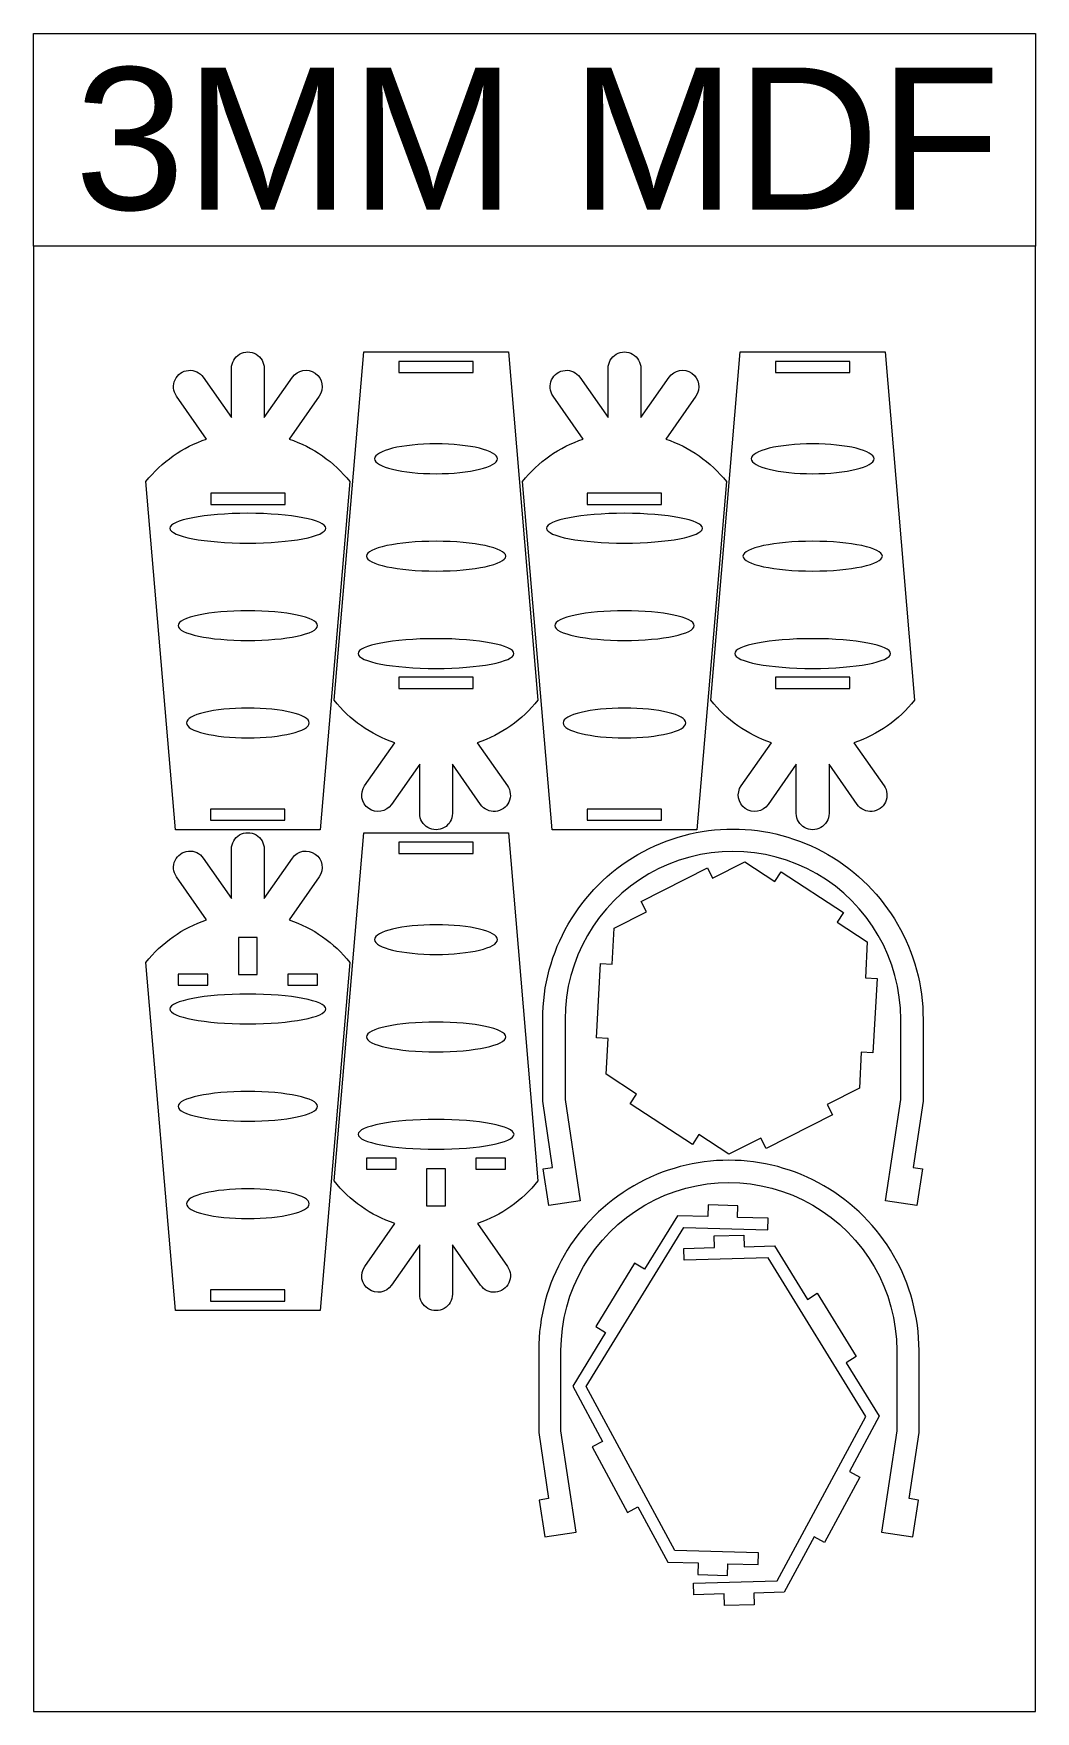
# Model space of a CAD drawing. Header units: millimetres. Extents: x -168 to 168, y -282 to 282.
import ezdxf

# ---------------------------------------------------------------- set-up
doc = ezdxf.new("R2010")
doc.units = ezdxf.units.MM
doc.header["$MEASUREMENT"] = 0
doc.layers.add('Camada 1', color=7, linetype='Continuous')
doc.styles.add('0', font='arial.ttf', dxfattribs={"height": 1})

msp = doc.modelspace()

# ---------------------------------------------------------------- linework, layer by layer
at = {"layer": 'Camada 1', "color": 142, "lineweight": 20}
for points in [[(-168.4867, 210.4882), (-168.4867, 210.4882), (168.4867, 210.4882), (168.4867, 210.4882), (168.4867, 210.4882), (168.4867, 210.4882), (168.4867, 281.9401), (168.4867, 281.9401), (168.4867, 281.9401), (168.4867, 281.9401), (-168.4867, 281.9401), (-168.4867, 281.9401), (-168.4867, 281.9401), (-168.4867, 281.9401), (-168.4867, 210.4882), (-168.4867, 210.4882)], [(-168.4867, 210.4882), (-168.4867, 210.4882), (168.4867, 210.4882), (168.4867, 210.4882), (168.4867, 210.4882), (168.4867, 210.4882), (168.4867, -281.94), (168.4867, -281.94), (168.4867, -281.94), (168.4867, -281.94), (-168.4867, -281.94), (-168.4867, -281.94), (-168.4867, -281.94), (-168.4867, -281.94), (-168.4867, 210.4882), (-168.4867, 210.4882)]]:
    msp.add_open_spline(points, degree=3, knots=[0, 0, 0, 0, 0.2, 0.2, 0.2, 0.2, 0.4, 0.4, 0.4, 0.4, 0.6, 0.6, 0.6, 0.6, 1, 1, 1, 1], dxfattribs=at)
at = {"layer": 'Camada 1', "color": 250, "lineweight": 20}
for points, knots in [([(-72.0774, 14.3555), (-72.0774, 14.3555), (-62.1282, 131.3623), (-62.1282, 131.3623), (-62.1282, 131.3623), (-67.3971, 138.0075), (-74.4838, 142.978), (-82.5261, 145.6692), (-82.5261, 145.6692), (-82.5261, 145.6692), (-72.4026, 160.127), (-72.4026, 160.127), (-72.4026, 160.127), (-70.6603, 162.6152), (-71.265, 166.0447), (-73.7532, 167.787), (-73.7532, 167.787), (-76.2415, 169.5293), (-79.671, 168.9246), (-81.4133, 166.4364), (-81.4133, 166.4364), (-81.4133, 166.4364), (-90.9095, 152.8743), (-90.9095, 152.8743), (-90.9095, 152.8743), (-90.9095, 152.8743), (-90.9095, 169.4305), (-90.9095, 169.4305), (-90.9095, 169.4305), (-90.9095, 171.3955), (-91.9578, 173.2112), (-93.6595, 174.1937), (-93.6595, 174.1937), (-95.3612, 175.1761), (-97.4578, 175.1761), (-99.1595, 174.1937), (-99.1595, 174.1937), (-100.8612, 173.2112), (-101.9095, 171.3955), (-101.9095, 169.4305), (-101.9095, 169.4305), (-101.9095, 169.4305), (-101.9095, 152.8743), (-101.9095, 152.8743), (-101.9095, 152.8743), (-101.9095, 152.8743), (-111.4058, 166.4364), (-111.4058, 166.4364), (-111.4058, 166.4364), (-112.5328, 168.046), (-114.433, 168.932), (-116.3905, 168.7608), (-116.3905, 168.7608), (-118.348, 168.5895), (-120.0654, 167.387), (-120.8958, 165.6061), (-120.8958, 165.6061), (-121.7262, 163.8252), (-121.5435, 161.7366), (-120.4165, 160.127), (-120.4165, 160.127), (-120.4165, 160.127), (-110.293, 145.6692), (-110.293, 145.6692), (-110.293, 145.6692), (-118.3352, 142.978), (-125.4219, 138.0075), (-130.6909, 131.3623), (-130.6909, 131.3623), (-130.6909, 131.3623), (-120.7417, 14.3555), (-120.7417, 14.3555), (-120.7417, 14.3555), (-120.7417, 14.3555), (-72.0774, 14.3555), (-72.0774, 14.3555)], [0, 0, 0, 0, 0.05, 0.05, 0.05, 0.05, 0.1, 0.1, 0.1, 0.1, 0.15, 0.15, 0.15, 0.15, 0.2, 0.2, 0.2, 0.2, 0.25, 0.25, 0.25, 0.25, 0.3, 0.3, 0.3, 0.3, 0.35, 0.35, 0.35, 0.35, 0.4, 0.4, 0.4, 0.4, 0.45, 0.45, 0.45, 0.45, 0.5, 0.5, 0.5, 0.5, 0.55, 0.55, 0.55, 0.55, 0.6, 0.6, 0.6, 0.6, 0.65, 0.65, 0.65, 0.65, 0.7, 0.7, 0.7, 0.7, 0.75, 0.75, 0.75, 0.75, 0.8, 0.8, 0.8, 0.8, 0.85, 0.85, 0.85, 0.85, 0.9, 0.9, 0.9, 0.9, 1, 1, 1, 1]), ([(-57.4478, 174.9305), (-57.4478, 174.9305), (-67.397, 57.9237), (-67.397, 57.9237), (-67.397, 57.9237), (-62.128, 51.2786), (-55.0413, 46.308), (-46.9991, 43.6168), (-46.9991, 43.6168), (-46.9991, 43.6168), (-57.1226, 29.159), (-57.1226, 29.159), (-57.1226, 29.159), (-58.8648, 26.6708), (-58.2601, 23.2413), (-55.7719, 21.499), (-55.7719, 21.499), (-53.2837, 19.7567), (-49.8542, 20.3614), (-48.1119, 22.8497), (-48.1119, 22.8497), (-48.1119, 22.8497), (-38.6156, 36.4118), (-38.6156, 36.4118), (-38.6156, 36.4118), (-38.6156, 36.4118), (-38.6156, 19.8555), (-38.6156, 19.8555), (-38.6156, 19.8555), (-38.6156, 17.8906), (-37.5673, 16.0749), (-35.8656, 15.0924), (-35.8656, 15.0924), (-34.1639, 14.1099), (-32.0673, 14.1099), (-30.3656, 15.0924), (-30.3656, 15.0924), (-28.6639, 16.0749), (-27.6156, 17.8906), (-27.6156, 19.8555), (-27.6156, 19.8555), (-27.6156, 19.8555), (-27.6156, 36.4118), (-27.6156, 36.4118), (-27.6156, 36.4118), (-27.6156, 36.4118), (-18.1194, 22.8497), (-18.1194, 22.8497), (-18.1194, 22.8497), (-16.9923, 21.2401), (-15.0922, 20.354), (-13.1347, 20.5253), (-13.1347, 20.5253), (-11.1772, 20.6965), (-9.4598, 21.8991), (-8.6293, 23.68), (-8.6293, 23.68), (-7.7989, 25.4608), (-7.9816, 27.5494), (-9.1087, 29.159), (-9.1087, 29.159), (-9.1087, 29.159), (-19.2322, 43.6168), (-19.2322, 43.6168), (-19.2322, 43.6168), (-11.1899, 46.308), (-4.1032, 51.2786), (1.1658, 57.9237), (1.1658, 57.9237), (1.1658, 57.9237), (-8.7835, 174.9305), (-8.7835, 174.9305), (-8.7835, 174.9305), (-8.7835, 174.9305), (-57.4478, 174.9305), (-57.4478, 174.9305)], [0, 0, 0, 0, 0.05, 0.05, 0.05, 0.05, 0.1, 0.1, 0.1, 0.1, 0.15, 0.15, 0.15, 0.15, 0.2, 0.2, 0.2, 0.2, 0.25, 0.25, 0.25, 0.25, 0.3, 0.3, 0.3, 0.3, 0.35, 0.35, 0.35, 0.35, 0.4, 0.4, 0.4, 0.4, 0.45, 0.45, 0.45, 0.45, 0.5, 0.5, 0.5, 0.5, 0.55, 0.55, 0.55, 0.55, 0.6, 0.6, 0.6, 0.6, 0.65, 0.65, 0.65, 0.65, 0.7, 0.7, 0.7, 0.7, 0.75, 0.75, 0.75, 0.75, 0.8, 0.8, 0.8, 0.8, 0.85, 0.85, 0.85, 0.85, 0.9, 0.9, 0.9, 0.9, 1, 1, 1, 1]), ([(54.5908, 14.3555), (54.5908, 14.3555), (64.54, 131.3623), (64.54, 131.3623), (64.54, 131.3623), (59.2711, 138.0075), (52.1844, 142.978), (44.1421, 145.6692), (44.1421, 145.6692), (44.1421, 145.6692), (54.2656, 160.127), (54.2656, 160.127), (54.2656, 160.127), (56.0079, 162.6152), (55.4032, 166.0447), (52.915, 167.787), (52.915, 167.787), (50.4267, 169.5293), (46.9972, 168.9246), (45.2549, 166.4364), (45.2549, 166.4364), (45.2549, 166.4364), (35.7587, 152.8743), (35.7587, 152.8743), (35.7587, 152.8743), (35.7587, 152.8743), (35.7587, 169.4305), (35.7587, 169.4305), (35.7587, 169.4305), (35.7587, 171.3955), (34.7104, 173.2112), (33.0087, 174.1937), (33.0087, 174.1937), (31.307, 175.1761), (29.2104, 175.1761), (27.5087, 174.1937), (27.5087, 174.1937), (25.807, 173.2112), (24.7587, 171.3955), (24.7587, 169.4305), (24.7587, 169.4305), (24.7587, 169.4305), (24.7587, 152.8743), (24.7587, 152.8743), (24.7587, 152.8743), (24.7587, 152.8743), (15.2624, 166.4364), (15.2624, 166.4364), (15.2624, 166.4364), (14.1354, 168.046), (12.2352, 168.932), (10.2777, 168.7608), (10.2777, 168.7608), (8.3202, 168.5895), (6.6028, 167.387), (5.7724, 165.6061), (5.7724, 165.6061), (4.942, 163.8252), (5.1247, 161.7366), (6.2517, 160.127), (6.2517, 160.127), (6.2517, 160.127), (16.3752, 145.6692), (16.3752, 145.6692), (16.3752, 145.6692), (8.333, 142.978), (1.2463, 138.0075), (-4.0227, 131.3623), (-4.0227, 131.3623), (-4.0227, 131.3623), (5.9265, 14.3555), (5.9265, 14.3555), (5.9265, 14.3555), (5.9265, 14.3555), (54.5908, 14.3555), (54.5908, 14.3555)], [0, 0, 0, 0, 0.05, 0.05, 0.05, 0.05, 0.1, 0.1, 0.1, 0.1, 0.15, 0.15, 0.15, 0.15, 0.2, 0.2, 0.2, 0.2, 0.25, 0.25, 0.25, 0.25, 0.3, 0.3, 0.3, 0.3, 0.35, 0.35, 0.35, 0.35, 0.4, 0.4, 0.4, 0.4, 0.45, 0.45, 0.45, 0.45, 0.5, 0.5, 0.5, 0.5, 0.55, 0.55, 0.55, 0.55, 0.6, 0.6, 0.6, 0.6, 0.65, 0.65, 0.65, 0.65, 0.7, 0.7, 0.7, 0.7, 0.75, 0.75, 0.75, 0.75, 0.8, 0.8, 0.8, 0.8, 0.85, 0.85, 0.85, 0.85, 0.9, 0.9, 0.9, 0.9, 1, 1, 1, 1]), ([(69.2204, 174.9305), (69.2204, 174.9305), (59.2712, 57.9237), (59.2712, 57.9237), (59.2712, 57.9237), (64.5402, 51.2786), (71.6269, 46.308), (79.6691, 43.6168), (79.6691, 43.6168), (79.6691, 43.6168), (69.5456, 29.159), (69.5456, 29.159), (69.5456, 29.159), (67.8034, 26.6708), (68.4081, 23.2413), (70.8963, 21.499), (70.8963, 21.499), (73.3845, 19.7567), (76.814, 20.3614), (78.5563, 22.8497), (78.5563, 22.8497), (78.5563, 22.8497), (88.0526, 36.4118), (88.0526, 36.4118), (88.0526, 36.4118), (88.0526, 36.4118), (88.0526, 19.8555), (88.0526, 19.8555), (88.0526, 19.8555), (88.0526, 17.8906), (89.1009, 16.0749), (90.8026, 15.0924), (90.8026, 15.0924), (92.5043, 14.1099), (94.6009, 14.1099), (96.3026, 15.0924), (96.3026, 15.0924), (98.0043, 16.0749), (99.0526, 17.8906), (99.0526, 19.8555), (99.0526, 19.8555), (99.0526, 19.8555), (99.0526, 36.4118), (99.0526, 36.4118), (99.0526, 36.4118), (99.0526, 36.4118), (108.5488, 22.8497), (108.5488, 22.8497), (108.5488, 22.8497), (109.6759, 21.2401), (111.576, 20.354), (113.5335, 20.5253), (113.5335, 20.5253), (115.491, 20.6965), (117.2084, 21.8991), (118.0389, 23.68), (118.0389, 23.68), (118.8693, 25.4608), (118.6866, 27.5494), (117.5595, 29.159), (117.5595, 29.159), (117.5595, 29.159), (107.436, 43.6168), (107.436, 43.6168), (107.436, 43.6168), (115.4783, 46.308), (122.565, 51.2786), (127.8339, 57.9237), (127.8339, 57.9237), (127.8339, 57.9237), (117.8847, 174.9305), (117.8847, 174.9305), (117.8847, 174.9305), (117.8847, 174.9305), (69.2204, 174.9305), (69.2204, 174.9305)], [0, 0, 0, 0, 0.05, 0.05, 0.05, 0.05, 0.1, 0.1, 0.1, 0.1, 0.15, 0.15, 0.15, 0.15, 0.2, 0.2, 0.2, 0.2, 0.25, 0.25, 0.25, 0.25, 0.3, 0.3, 0.3, 0.3, 0.35, 0.35, 0.35, 0.35, 0.4, 0.4, 0.4, 0.4, 0.45, 0.45, 0.45, 0.45, 0.5, 0.5, 0.5, 0.5, 0.55, 0.55, 0.55, 0.55, 0.6, 0.6, 0.6, 0.6, 0.65, 0.65, 0.65, 0.65, 0.7, 0.7, 0.7, 0.7, 0.75, 0.75, 0.75, 0.75, 0.8, 0.8, 0.8, 0.8, 0.85, 0.85, 0.85, 0.85, 0.9, 0.9, 0.9, 0.9, 1, 1, 1, 1]), ([(-45.6111, 168.012), (-45.6111, 168.012), (-45.6111, 171.7518), (-45.6111, 171.7518), (-45.6111, 171.7518), (-45.6111, 171.7518), (-20.6111, 171.7522), (-20.6111, 171.7522), (-20.6111, 171.7522), (-20.6111, 171.7522), (-20.6111, 168.0124), (-20.6111, 168.0124), (-20.6111, 168.0124), (-20.6111, 168.0124), (-45.6111, 168.012), (-45.6111, 168.012)], [0, 0, 0, 0, 0.2, 0.2, 0.2, 0.2, 0.4, 0.4, 0.4, 0.4, 0.6, 0.6, 0.6, 0.6, 1, 1, 1, 1]), ([(81.0571, 168.012), (81.0571, 168.012), (81.0571, 171.7518), (81.0571, 171.7518), (81.0571, 171.7518), (81.0571, 171.7518), (106.0571, 171.7522), (106.0571, 171.7522), (106.0571, 171.7522), (106.0571, 171.7522), (106.0571, 168.0124), (106.0571, 168.0124), (106.0571, 168.0124), (106.0571, 168.0124), (81.0571, 168.012), (81.0571, 168.012)], [0, 0, 0, 0, 0.2, 0.2, 0.2, 0.2, 0.4, 0.4, 0.4, 0.4, 0.6, 0.6, 0.6, 0.6, 1, 1, 1, 1]), ([(-33.1157, 134.031), (-44.5234, 134.031), (-53.7712, 136.2695), (-53.7712, 139.031), (-53.7712, 139.031), (-53.7712, 141.7924), (-44.5233, 144.031), (-33.1155, 144.031), (-33.1155, 144.031), (-21.7078, 144.031), (-12.4601, 141.7924), (-12.4601, 139.0309), (-12.4601, 139.0309), (-12.4601, 136.2695), (-21.7079, 134.031), (-33.1157, 134.031)], [0, 0, 0, 0, 0.2, 0.2, 0.2, 0.2, 0.4, 0.4, 0.4, 0.4, 0.6, 0.6, 0.6, 0.6, 1, 1, 1, 1]), ([(93.5525, 134.031), (82.1448, 134.031), (72.897, 136.2695), (72.897, 139.031), (72.897, 139.031), (72.897, 141.7924), (82.1449, 144.031), (93.5527, 144.031), (93.5527, 144.031), (104.9604, 144.031), (114.2081, 141.7924), (114.2081, 139.0309), (114.2081, 139.0309), (114.2081, 136.2695), (104.9603, 134.031), (93.5525, 134.031)], [0, 0, 0, 0, 0.2, 0.2, 0.2, 0.2, 0.4, 0.4, 0.4, 0.4, 0.6, 0.6, 0.6, 0.6, 1, 1, 1, 1]), ([(-83.9095, 123.6896), (-83.9095, 123.6896), (-108.9095, 123.6896), (-108.9095, 123.6896), (-108.9095, 123.6896), (-108.9095, 123.6896), (-108.9095, 127.4294), (-108.9095, 127.4294), (-108.9095, 127.4294), (-108.9095, 127.4294), (-83.9095, 127.4294), (-83.9095, 127.4294), (-83.9095, 127.4294), (-83.9095, 127.4294), (-83.9095, 123.6896), (-83.9095, 123.6896)], [0, 0, 0, 0, 0.2, 0.2, 0.2, 0.2, 0.4, 0.4, 0.4, 0.4, 0.6, 0.6, 0.6, 0.6, 1, 1, 1, 1]), ([(42.7587, 123.6896), (42.7587, 123.6896), (17.7587, 123.6896), (17.7587, 123.6896), (17.7587, 123.6896), (17.7587, 123.6896), (17.7587, 127.4294), (17.7587, 127.4294), (17.7587, 127.4294), (17.7587, 127.4294), (42.7587, 127.4294), (42.7587, 127.4294), (42.7587, 127.4294), (42.7587, 127.4294), (42.7587, 123.6896), (42.7587, 123.6896)], [0, 0, 0, 0, 0.2, 0.2, 0.2, 0.2, 0.4, 0.4, 0.4, 0.4, 0.6, 0.6, 0.6, 0.6, 1, 1, 1, 1]), ([(-70.1888, 115.7042), (-70.1888, 112.9428), (-81.9283, 110.7042), (-96.4096, 110.7042), (-96.4096, 110.7042), (-110.8909, 110.7042), (-122.6303, 112.9428), (-122.6303, 115.7042), (-122.6303, 115.7042), (-122.6302, 118.4656), (-110.8908, 120.7042), (-96.4095, 120.7042), (-96.4095, 120.7042), (-81.9282, 120.7042), (-70.1888, 118.4656), (-70.1888, 115.7042)], [0, 0, 0, 0, 0.2, 0.2, 0.2, 0.2, 0.4, 0.4, 0.4, 0.4, 0.6, 0.6, 0.6, 0.6, 1, 1, 1, 1]), ([(56.4794, 115.7042), (56.4794, 112.9428), (44.7399, 110.7042), (30.2586, 110.7042), (30.2586, 110.7042), (15.7773, 110.7042), (4.0379, 112.9428), (4.0379, 115.7042), (4.0379, 115.7042), (4.038, 118.4656), (15.7774, 120.7042), (30.2587, 120.7042), (30.2587, 120.7042), (44.74, 120.7042), (56.4794, 118.4656), (56.4794, 115.7042)], [0, 0, 0, 0, 0.2, 0.2, 0.2, 0.2, 0.4, 0.4, 0.4, 0.4, 0.6, 0.6, 0.6, 0.6, 1, 1, 1, 1]), ([(-33.1157, 101.3064), (-46.0602, 101.3064), (-56.5538, 103.545), (-56.5538, 106.3064), (-56.5538, 106.3064), (-56.5538, 109.0678), (-46.0601, 111.3064), (-33.1155, 111.3064), (-33.1155, 111.3064), (-20.171, 111.3064), (-9.6775, 109.0678), (-9.6775, 106.3064), (-9.6775, 106.3064), (-9.6775, 103.545), (-20.1711, 101.3064), (-33.1157, 101.3064)], [0, 0, 0, 0, 0.2, 0.2, 0.2, 0.2, 0.4, 0.4, 0.4, 0.4, 0.6, 0.6, 0.6, 0.6, 1, 1, 1, 1]), ([(93.5525, 101.3064), (80.608, 101.3064), (70.1144, 103.545), (70.1144, 106.3064), (70.1144, 106.3064), (70.1144, 109.0678), (80.6081, 111.3064), (93.5527, 111.3064), (93.5527, 111.3064), (106.4972, 111.3064), (116.9907, 109.0678), (116.9907, 106.3064), (116.9907, 106.3064), (116.9907, 103.545), (106.4971, 101.3064), (93.5525, 101.3064)], [0, 0, 0, 0, 0.2, 0.2, 0.2, 0.2, 0.4, 0.4, 0.4, 0.4, 0.6, 0.6, 0.6, 0.6, 1, 1, 1, 1]), ([(-96.4095, 87.9797), (-83.465, 87.9796), (-72.9714, 85.7411), (-72.9714, 82.9797), (-72.9714, 82.9797), (-72.9714, 80.2182), (-83.4651, 77.9796), (-96.4096, 77.9797), (-96.4096, 77.9797), (-109.3541, 77.9797), (-119.8477, 80.2182), (-119.8477, 82.9797), (-119.8477, 82.9797), (-119.8476, 85.7411), (-109.354, 87.9797), (-96.4095, 87.9797)], [0, 0, 0, 0, 0.2, 0.2, 0.2, 0.2, 0.4, 0.4, 0.4, 0.4, 0.6, 0.6, 0.6, 0.6, 1, 1, 1, 1]), ([(30.2587, 87.9797), (43.2032, 87.9796), (53.6968, 85.7411), (53.6968, 82.9797), (53.6968, 82.9797), (53.6968, 80.2182), (43.2031, 77.9796), (30.2586, 77.9797), (30.2586, 77.9797), (17.3141, 77.9797), (6.8205, 80.2182), (6.8205, 82.9797), (6.8205, 82.9797), (6.8206, 85.7411), (17.3142, 87.9797), (30.2587, 87.9797)], [0, 0, 0, 0, 0.2, 0.2, 0.2, 0.2, 0.4, 0.4, 0.4, 0.4, 0.6, 0.6, 0.6, 0.6, 1, 1, 1, 1]), ([(-59.3364, 73.5818), (-59.3364, 76.3433), (-47.5969, 78.5818), (-33.1155, 78.5818), (-33.1155, 78.5818), (-18.6342, 78.5818), (-6.8948, 76.3432), (-6.8949, 73.5818), (-6.8949, 73.5818), (-6.8949, 70.8204), (-18.6344, 68.5818), (-33.1157, 68.5818), (-33.1157, 68.5818), (-47.597, 68.5818), (-59.3364, 70.8204), (-59.3364, 73.5818)], [0, 0, 0, 0, 0.2, 0.2, 0.2, 0.2, 0.4, 0.4, 0.4, 0.4, 0.6, 0.6, 0.6, 0.6, 1, 1, 1, 1]), ([(67.3318, 73.5818), (67.3318, 76.3433), (79.0713, 78.5818), (93.5527, 78.5818), (93.5527, 78.5818), (108.034, 78.5818), (119.7734, 76.3432), (119.7733, 73.5818), (119.7733, 73.5818), (119.7733, 70.8204), (108.0338, 68.5818), (93.5525, 68.5818), (93.5525, 68.5818), (79.0712, 68.5818), (67.3318, 70.8204), (67.3318, 73.5818)], [0, 0, 0, 0, 0.2, 0.2, 0.2, 0.2, 0.4, 0.4, 0.4, 0.4, 0.6, 0.6, 0.6, 0.6, 1, 1, 1, 1]), ([(-45.6156, 65.5965), (-45.6156, 65.5965), (-20.6156, 65.5965), (-20.6156, 65.5965), (-20.6156, 65.5965), (-20.6156, 65.5965), (-20.6156, 61.8567), (-20.6156, 61.8567), (-20.6156, 61.8567), (-20.6156, 61.8567), (-45.6156, 61.8567), (-45.6156, 61.8567), (-45.6156, 61.8567), (-45.6156, 61.8567), (-45.6156, 65.5965), (-45.6156, 65.5965)], [0, 0, 0, 0, 0.2, 0.2, 0.2, 0.2, 0.4, 0.4, 0.4, 0.4, 0.6, 0.6, 0.6, 0.6, 1, 1, 1, 1]), ([(81.0526, 65.5965), (81.0526, 65.5965), (106.0526, 65.5965), (106.0526, 65.5965), (106.0526, 65.5965), (106.0526, 65.5965), (106.0526, 61.8567), (106.0526, 61.8567), (106.0526, 61.8567), (106.0526, 61.8567), (81.0526, 61.8567), (81.0526, 61.8567), (81.0526, 61.8567), (81.0526, 61.8567), (81.0526, 65.5965), (81.0526, 65.5965)], [0, 0, 0, 0, 0.2, 0.2, 0.2, 0.2, 0.4, 0.4, 0.4, 0.4, 0.6, 0.6, 0.6, 0.6, 1, 1, 1, 1]), ([(-96.4095, 55.2551), (-85.0018, 55.2551), (-75.754, 53.0165), (-75.754, 50.2551), (-75.754, 50.2551), (-75.754, 47.4937), (-85.0018, 45.2551), (-96.4096, 45.2551), (-96.4096, 45.2551), (-107.8173, 45.2551), (-117.0651, 47.4937), (-117.0651, 50.2551), (-117.0651, 50.2551), (-117.065, 53.0165), (-107.8172, 55.2551), (-96.4095, 55.2551)], [0, 0, 0, 0, 0.2, 0.2, 0.2, 0.2, 0.4, 0.4, 0.4, 0.4, 0.6, 0.6, 0.6, 0.6, 1, 1, 1, 1]), ([(30.2587, 55.2551), (41.6664, 55.2551), (50.9142, 53.0165), (50.9142, 50.2551), (50.9142, 50.2551), (50.9142, 47.4937), (41.6664, 45.2551), (30.2586, 45.2551), (30.2586, 45.2551), (18.8509, 45.2551), (9.6031, 47.4937), (9.6031, 50.2551), (9.6031, 50.2551), (9.6032, 53.0165), (18.851, 55.2551), (30.2587, 55.2551)], [0, 0, 0, 0, 0.2, 0.2, 0.2, 0.2, 0.4, 0.4, 0.4, 0.4, 0.6, 0.6, 0.6, 0.6, 1, 1, 1, 1]), ([(-83.914, 21.274), (-83.914, 21.274), (-83.914, 17.5342), (-83.914, 17.5342), (-83.914, 17.5342), (-83.914, 17.5342), (-108.914, 17.5339), (-108.914, 17.5339), (-108.914, 17.5339), (-108.914, 17.5339), (-108.914, 21.2737), (-108.914, 21.2737), (-108.914, 21.2737), (-108.914, 21.2737), (-83.914, 21.274), (-83.914, 21.274)], [0, 0, 0, 0, 0.2, 0.2, 0.2, 0.2, 0.4, 0.4, 0.4, 0.4, 0.6, 0.6, 0.6, 0.6, 1, 1, 1, 1]), ([(34.7483, 6.0256), (14.9585, -5.4001), (2.7674, -26.5156), (2.7674, -49.367), (2.7674, -49.367), (2.7674, -49.367), (2.7674, -76.8669), (2.7674, -76.8669), (2.7674, -76.8669), (2.7674, -76.8669), (6.1081, -99.1175), (6.1081, -99.1175), (6.1081, -99.1175), (6.1081, -99.1175), (2.963, -99.5897), (2.963, -99.5897), (2.963, -99.5897), (2.963, -99.5897), (4.8189, -111.9512), (4.8189, -111.9512), (4.8189, -111.9512), (4.8189, -111.9512), (15.3809, -110.3654), (15.3809, -110.3654), (15.3809, -110.3654), (15.3809, -110.3654), (10.2674, -76.307), (10.2674, -76.307), (10.2674, -76.307), (10.2674, -76.307), (10.2674, -49.367), (10.2674, -49.367), (10.2674, -49.367), (10.2674, -29.1951), (21.029, -10.5556), (38.4983, -0.4697), (38.4983, -0.4697), (55.9676, 9.6163), (77.4907, 9.6163), (94.96, -0.4697), (94.96, -0.4697), (112.4293, -10.5556), (123.1909, -29.1951), (123.1909, -49.367), (123.1909, -49.367), (123.1909, -49.367), (123.1909, -76.3072), (123.1909, -76.3072), (123.1909, -76.3072), (123.1909, -76.3072), (118.079, -110.366), (118.079, -110.366), (118.079, -110.366), (118.079, -110.366), (128.6305, -111.9497), (128.6305, -111.9497), (128.6305, -111.9497), (128.6305, -111.9497), (130.4858, -99.5881), (130.4858, -99.5881), (130.4858, -99.5881), (130.4858, -99.5881), (127.3513, -99.1177), (127.3513, -99.1177), (127.3513, -99.1177), (127.3513, -99.1177), (130.6909, -76.8669), (130.6909, -76.8669), (130.6909, -76.8669), (130.6909, -76.8669), (130.6909, -49.367), (130.6909, -49.367), (130.6909, -49.367), (130.6909, -26.5156), (118.4998, -5.4001), (98.71, 6.0256), (98.71, 6.0256), (78.9202, 17.4513), (54.5381, 17.4513), (34.7483, 6.0256)], [0, 0, 0, 0, 0.04761905, 0.04761905, 0.04761905, 0.04761905, 0.0952381, 0.0952381, 0.0952381, 0.0952381, 0.14285714, 0.14285714, 0.14285714, 0.14285714, 0.19047619, 0.19047619, 0.19047619, 0.19047619, 0.23809524, 0.23809524, 0.23809524, 0.23809524, 0.28571429, 0.28571429, 0.28571429, 0.28571429, 0.33333333, 0.33333333, 0.33333333, 0.33333333, 0.38095238, 0.38095238, 0.38095238, 0.38095238, 0.42857143, 0.42857143, 0.42857143, 0.42857143, 0.47619048, 0.47619048, 0.47619048, 0.47619048, 0.52380952, 0.52380952, 0.52380952, 0.52380952, 0.57142857, 0.57142857, 0.57142857, 0.57142857, 0.61904762, 0.61904762, 0.61904762, 0.61904762, 0.66666667, 0.66666667, 0.66666667, 0.66666667, 0.71428571, 0.71428571, 0.71428571, 0.71428571, 0.76190476, 0.76190476, 0.76190476, 0.76190476, 0.80952381, 0.80952381, 0.80952381, 0.80952381, 0.85714286, 0.85714286, 0.85714286, 0.85714286, 0.9047619, 0.9047619, 0.9047619, 0.9047619, 1, 1, 1, 1]), ([(42.7542, 21.274), (42.7542, 21.274), (42.7542, 17.5342), (42.7542, 17.5342), (42.7542, 17.5342), (42.7542, 17.5342), (17.7542, 17.5339), (17.7542, 17.5339), (17.7542, 17.5339), (17.7542, 17.5339), (17.7542, 21.2737), (17.7542, 21.2737), (17.7542, 21.2737), (17.7542, 21.2737), (42.7542, 21.274), (42.7542, 21.274)], [0, 0, 0, 0, 0.2, 0.2, 0.2, 0.2, 0.4, 0.4, 0.4, 0.4, 0.6, 0.6, 0.6, 0.6, 1, 1, 1, 1]), ([(-130.6909, -30.2127), (-130.6909, -30.2127), (-120.7417, -147.2195), (-120.7417, -147.2195), (-120.7417, -147.2195), (-120.7417, -147.2195), (-72.0774, -147.2195), (-72.0774, -147.2195), (-72.0774, -147.2195), (-72.0774, -147.2195), (-62.1282, -30.2127), (-62.1282, -30.2127), (-62.1282, -30.2127), (-67.3971, -23.5676), (-74.4838, -18.597), (-82.5261, -15.9058), (-82.5261, -15.9058), (-82.5261, -15.9058), (-72.4026, -1.448), (-72.4026, -1.448), (-72.4026, -1.448), (-70.6603, 1.0402), (-71.265, 4.4697), (-73.7532, 6.212), (-73.7532, 6.212), (-76.2415, 7.9543), (-79.671, 7.3496), (-81.4133, 4.8614), (-81.4133, 4.8614), (-81.4133, 4.8614), (-90.9095, -8.7008), (-90.9095, -8.7008), (-90.9095, -8.7008), (-90.9095, -8.7008), (-90.9095, 7.8555), (-90.9095, 7.8555), (-90.9095, 7.8555), (-90.9095, 9.8205), (-91.9578, 11.6362), (-93.6595, 12.6187), (-93.6595, 12.6187), (-95.3612, 13.6011), (-97.4578, 13.6011), (-99.1595, 12.6187), (-99.1595, 12.6187), (-100.8612, 11.6362), (-101.9095, 9.8205), (-101.9095, 7.8555), (-101.9095, 7.8555), (-101.9095, 7.8555), (-101.9095, -8.7008), (-101.9095, -8.7008), (-101.9095, -8.7008), (-101.9095, -8.7008), (-111.4058, 4.8614), (-111.4058, 4.8614), (-111.4058, 4.8614), (-112.5328, 6.471), (-114.433, 7.357), (-116.3905, 7.1858), (-116.3905, 7.1858), (-118.348, 7.0145), (-120.0654, 5.812), (-120.8958, 4.0311), (-120.8958, 4.0311), (-121.7262, 2.2502), (-121.5435, 0.1616), (-120.4165, -1.448), (-120.4165, -1.448), (-120.4165, -1.448), (-110.293, -15.9058), (-110.293, -15.9058), (-110.293, -15.9058), (-118.3352, -18.597), (-125.4219, -23.5676), (-130.6909, -30.2127)], [0, 0, 0, 0, 0.05, 0.05, 0.05, 0.05, 0.1, 0.1, 0.1, 0.1, 0.15, 0.15, 0.15, 0.15, 0.2, 0.2, 0.2, 0.2, 0.25, 0.25, 0.25, 0.25, 0.3, 0.3, 0.3, 0.3, 0.35, 0.35, 0.35, 0.35, 0.4, 0.4, 0.4, 0.4, 0.45, 0.45, 0.45, 0.45, 0.5, 0.5, 0.5, 0.5, 0.55, 0.55, 0.55, 0.55, 0.6, 0.6, 0.6, 0.6, 0.65, 0.65, 0.65, 0.65, 0.7, 0.7, 0.7, 0.7, 0.75, 0.75, 0.75, 0.75, 0.8, 0.8, 0.8, 0.8, 0.85, 0.85, 0.85, 0.85, 0.9, 0.9, 0.9, 0.9, 1, 1, 1, 1]), ([(1.175, -103.6513), (1.175, -103.6513), (-8.7742, 13.3555), (-8.7742, 13.3555), (-8.7742, 13.3555), (-8.7742, 13.3555), (-57.4385, 13.3555), (-57.4385, 13.3555), (-57.4385, 13.3555), (-57.4385, 13.3555), (-67.3877, -103.6513), (-67.3877, -103.6513), (-67.3877, -103.6513), (-62.1188, -110.2965), (-55.0321, -115.267), (-46.9898, -117.9582), (-46.9898, -117.9582), (-46.9898, -117.9582), (-57.1133, -132.416), (-57.1133, -132.416), (-57.1133, -132.416), (-58.8556, -134.9042), (-58.2509, -138.3337), (-55.7627, -140.076), (-55.7627, -140.076), (-53.2744, -141.8183), (-49.8449, -141.2136), (-48.1026, -138.7254), (-48.1026, -138.7254), (-48.1026, -138.7254), (-38.6064, -125.1633), (-38.6064, -125.1633), (-38.6064, -125.1633), (-38.6064, -125.1633), (-38.6064, -141.7195), (-38.6064, -141.7195), (-38.6064, -141.7195), (-38.6064, -143.6845), (-37.5581, -145.5002), (-35.8564, -146.4827), (-35.8564, -146.4827), (-34.1547, -147.4651), (-32.0581, -147.4651), (-30.3564, -146.4827), (-30.3564, -146.4827), (-28.6547, -145.5002), (-27.6064, -143.6845), (-27.6064, -141.7195), (-27.6064, -141.7195), (-27.6064, -141.7195), (-27.6064, -125.1633), (-27.6064, -125.1633), (-27.6064, -125.1633), (-27.6064, -125.1633), (-18.1101, -138.7254), (-18.1101, -138.7254), (-18.1101, -138.7254), (-16.9831, -140.335), (-15.0829, -141.221), (-13.1254, -141.0498), (-13.1254, -141.0498), (-11.1679, -140.8785), (-9.4505, -139.676), (-8.6201, -137.8951), (-8.6201, -137.8951), (-7.7897, -136.1142), (-7.9724, -134.0256), (-9.0994, -132.416), (-9.0994, -132.416), (-9.0994, -132.416), (-19.2229, -117.9582), (-19.2229, -117.9582), (-19.2229, -117.9582), (-11.1807, -115.267), (-4.094, -110.2965), (1.175, -103.6513)], [0, 0, 0, 0, 0.05, 0.05, 0.05, 0.05, 0.1, 0.1, 0.1, 0.1, 0.15, 0.15, 0.15, 0.15, 0.2, 0.2, 0.2, 0.2, 0.25, 0.25, 0.25, 0.25, 0.3, 0.3, 0.3, 0.3, 0.35, 0.35, 0.35, 0.35, 0.4, 0.4, 0.4, 0.4, 0.45, 0.45, 0.45, 0.45, 0.5, 0.5, 0.5, 0.5, 0.55, 0.55, 0.55, 0.55, 0.6, 0.6, 0.6, 0.6, 0.65, 0.65, 0.65, 0.65, 0.7, 0.7, 0.7, 0.7, 0.75, 0.75, 0.75, 0.75, 0.8, 0.8, 0.8, 0.8, 0.85, 0.85, 0.85, 0.85, 0.9, 0.9, 0.9, 0.9, 1, 1, 1, 1]), ([(-20.6019, 6.4374), (-20.6019, 6.4374), (-45.6019, 6.437), (-45.6019, 6.437), (-45.6019, 6.437), (-45.6019, 6.437), (-45.6019, 10.1768), (-45.6019, 10.1768), (-45.6019, 10.1768), (-45.6019, 10.1768), (-20.6019, 10.1772), (-20.6019, 10.1772), (-20.6019, 10.1772), (-20.6019, 10.1772), (-20.6019, 6.4374), (-20.6019, 6.4374)], [0, 0, 0, 0, 0.2, 0.2, 0.2, 0.2, 0.4, 0.4, 0.4, 0.4, 0.6, 0.6, 0.6, 0.6, 1, 1, 1, 1]), ([(24.8046, -55.7372), (24.8046, -55.7372), (24.1476, -67.8256), (24.1476, -67.8256), (24.1476, -67.8256), (24.1476, -67.8256), (34.288, -74.4387), (34.288, -74.4387), (34.288, -74.4387), (34.288, -74.4387), (32.144, -77.7263), (32.144, -77.7263), (32.144, -77.7263), (32.144, -77.7263), (53.0843, -91.3829), (53.0843, -91.3829), (53.0843, -91.3829), (53.0843, -91.3829), (55.2284, -88.0953), (55.2284, -88.0953), (55.2284, -88.0953), (55.2284, -88.0953), (65.3688, -94.7085), (65.3688, -94.7085), (65.3688, -94.7085), (65.3688, -94.7085), (76.1661, -89.2332), (76.1661, -89.2332), (76.1661, -89.2332), (76.1661, -89.2332), (77.9413, -92.7339), (77.9413, -92.7339), (77.9413, -92.7339), (77.9413, -92.7339), (100.2384, -81.4272), (100.2384, -81.4272), (100.2384, -81.4272), (100.2384, -81.4272), (98.4632, -77.9266), (98.4632, -77.9266), (98.4632, -77.9266), (98.4632, -77.9266), (109.2606, -72.4514), (109.2606, -72.4514), (109.2606, -72.4514), (109.2606, -72.4514), (109.9176, -60.3629), (109.9176, -60.3629), (109.9176, -60.3629), (109.9176, -60.3629), (113.8368, -60.5759), (113.8368, -60.5759), (113.8368, -60.5759), (113.8368, -60.5759), (115.1935, -35.6128), (115.1935, -35.6128), (115.1935, -35.6128), (115.1935, -35.6128), (111.2743, -35.3997), (111.2743, -35.3997), (111.2743, -35.3997), (111.2743, -35.3997), (111.9313, -23.3113), (111.9313, -23.3113), (111.9313, -23.3113), (111.9313, -23.3113), (101.7909, -16.6982), (101.7909, -16.6982), (101.7909, -16.6982), (101.7909, -16.6982), (103.935, -13.4106), (103.935, -13.4106), (103.935, -13.4106), (103.935, -13.4106), (82.9946, 0.246), (82.9946, 0.246), (82.9946, 0.246), (82.9946, 0.246), (80.8506, -3.0416), (80.8506, -3.0416), (80.8506, -3.0416), (80.8506, -3.0416), (70.7101, 3.5716), (70.7101, 3.5716), (70.7101, 3.5716), (70.7101, 3.5716), (59.9128, -1.9037), (59.9128, -1.9037), (59.9128, -1.9037), (59.9128, -1.9037), (58.1376, 1.597), (58.1376, 1.597), (58.1376, 1.597), (58.1376, 1.597), (35.8405, -9.7097), (35.8405, -9.7097), (35.8405, -9.7097), (35.8405, -9.7097), (37.6157, -13.2103), (37.6157, -13.2103), (37.6157, -13.2103), (37.6157, -13.2103), (26.8183, -18.6856), (26.8183, -18.6856), (26.8183, -18.6856), (26.8183, -18.6856), (26.1613, -30.774), (26.1613, -30.774), (26.1613, -30.774), (26.1613, -30.774), (22.2421, -30.561), (22.2421, -30.561), (22.2421, -30.561), (22.2421, -30.561), (20.8854, -55.5242), (20.8854, -55.5242), (20.8854, -55.5242), (20.8854, -55.5242), (24.8046, -55.7372), (24.8046, -55.7372)], [0, 0, 0, 0, 0.03225806, 0.03225806, 0.03225806, 0.03225806, 0.06451613, 0.06451613, 0.06451613, 0.06451613, 0.09677419, 0.09677419, 0.09677419, 0.09677419, 0.12903226, 0.12903226, 0.12903226, 0.12903226, 0.16129032, 0.16129032, 0.16129032, 0.16129032, 0.19354839, 0.19354839, 0.19354839, 0.19354839, 0.22580645, 0.22580645, 0.22580645, 0.22580645, 0.25806452, 0.25806452, 0.25806452, 0.25806452, 0.29032258, 0.29032258, 0.29032258, 0.29032258, 0.32258065, 0.32258065, 0.32258065, 0.32258065, 0.35483871, 0.35483871, 0.35483871, 0.35483871, 0.38709677, 0.38709677, 0.38709677, 0.38709677, 0.41935484, 0.41935484, 0.41935484, 0.41935484, 0.4516129, 0.4516129, 0.4516129, 0.4516129, 0.48387097, 0.48387097, 0.48387097, 0.48387097, 0.51612903, 0.51612903, 0.51612903, 0.51612903, 0.5483871, 0.5483871, 0.5483871, 0.5483871, 0.58064516, 0.58064516, 0.58064516, 0.58064516, 0.61290323, 0.61290323, 0.61290323, 0.61290323, 0.64516129, 0.64516129, 0.64516129, 0.64516129, 0.67741935, 0.67741935, 0.67741935, 0.67741935, 0.70967742, 0.70967742, 0.70967742, 0.70967742, 0.74193548, 0.74193548, 0.74193548, 0.74193548, 0.77419355, 0.77419355, 0.77419355, 0.77419355, 0.80645161, 0.80645161, 0.80645161, 0.80645161, 0.83870968, 0.83870968, 0.83870968, 0.83870968, 0.87096774, 0.87096774, 0.87096774, 0.87096774, 0.90322581, 0.90322581, 0.90322581, 0.90322581, 0.93548387, 0.93548387, 0.93548387, 0.93548387, 1, 1, 1, 1]), ([(-93.2405, -34.3294), (-93.2405, -34.3294), (-99.5905, -34.3295), (-99.5905, -34.3295), (-99.5905, -34.3295), (-99.5905, -34.3295), (-99.5907, -21.8295), (-99.5907, -21.8295), (-99.5907, -21.8295), (-99.5907, -21.8295), (-93.2407, -21.8294), (-93.2407, -21.8294), (-93.2407, -21.8294), (-93.2407, -21.8294), (-93.2405, -34.3294), (-93.2405, -34.3294)], [0, 0, 0, 0, 0.2, 0.2, 0.2, 0.2, 0.4, 0.4, 0.4, 0.4, 0.6, 0.6, 0.6, 0.6, 1, 1, 1, 1]), ([(-33.1064, -27.5441), (-44.5141, -27.5441), (-53.7619, -25.3055), (-53.7619, -22.5441), (-53.7619, -22.5441), (-53.7619, -19.7827), (-44.5141, -17.5441), (-33.1063, -17.5441), (-33.1063, -17.5441), (-21.6986, -17.5441), (-12.4508, -19.7827), (-12.4508, -22.5441), (-12.4508, -22.5441), (-12.4509, -25.3055), (-21.6987, -27.5441), (-33.1064, -27.5441)], [0, 0, 0, 0, 0.2, 0.2, 0.2, 0.2, 0.4, 0.4, 0.4, 0.4, 0.6, 0.6, 0.6, 0.6, 1, 1, 1, 1]), ([(-109.8177, -37.887), (-109.8177, -37.887), (-119.8177, -37.8872), (-119.8177, -37.8872), (-119.8177, -37.8872), (-119.8177, -37.8872), (-119.8177, -34.1474), (-119.8177, -34.1474), (-119.8177, -34.1474), (-119.8177, -34.1474), (-109.8177, -34.1472), (-109.8177, -34.1472), (-109.8177, -34.1472), (-109.8177, -34.1472), (-109.8177, -37.887), (-109.8177, -37.887)], [0, 0, 0, 0, 0.2, 0.2, 0.2, 0.2, 0.4, 0.4, 0.4, 0.4, 0.6, 0.6, 0.6, 0.6, 1, 1, 1, 1]), ([(-83.0133, -37.8867), (-83.0133, -37.8867), (-83.0133, -34.1468), (-83.0133, -34.1468), (-83.0133, -34.1468), (-83.0133, -34.1468), (-73.0133, -34.1467), (-73.0133, -34.1467), (-73.0133, -34.1467), (-73.0133, -34.1467), (-73.0133, -37.8865), (-73.0133, -37.8865), (-73.0133, -37.8865), (-73.0133, -37.8865), (-83.0133, -37.8867), (-83.0133, -37.8867)], [0, 0, 0, 0, 0.2, 0.2, 0.2, 0.2, 0.4, 0.4, 0.4, 0.4, 0.6, 0.6, 0.6, 0.6, 1, 1, 1, 1]), ([(-70.1888, -45.8708), (-70.1888, -48.6323), (-81.9283, -50.8708), (-96.4096, -50.8708), (-96.4096, -50.8708), (-110.8909, -50.8708), (-122.6303, -48.6322), (-122.6303, -45.8708), (-122.6303, -45.8708), (-122.6302, -43.1094), (-110.8908, -40.8708), (-96.4095, -40.8708), (-96.4095, -40.8708), (-81.9282, -40.8708), (-70.1888, -43.1094), (-70.1888, -45.8708)], [0, 0, 0, 0, 0.2, 0.2, 0.2, 0.2, 0.4, 0.4, 0.4, 0.4, 0.6, 0.6, 0.6, 0.6, 1, 1, 1, 1]), ([(-9.6682, -55.2687), (-9.6683, -58.0301), (-20.1619, -60.2687), (-33.1064, -60.2687), (-33.1064, -60.2687), (-46.0509, -60.2686), (-56.5445, -58.0301), (-56.5445, -55.2687), (-56.5445, -55.2687), (-56.5445, -52.5072), (-46.0508, -50.2686), (-33.1063, -50.2687), (-33.1063, -50.2687), (-20.1618, -50.2687), (-9.6682, -52.5072), (-9.6682, -55.2687)], [0, 0, 0, 0, 0.2, 0.2, 0.2, 0.2, 0.4, 0.4, 0.4, 0.4, 0.6, 0.6, 0.6, 0.6, 1, 1, 1, 1]), ([(-119.8477, -78.5954), (-119.8476, -75.834), (-109.354, -73.5954), (-96.4095, -73.5954), (-96.4095, -73.5954), (-83.465, -73.5954), (-72.9714, -75.834), (-72.9714, -78.5954), (-72.9714, -78.5954), (-72.9714, -81.3568), (-83.4651, -83.5954), (-96.4096, -83.5954), (-96.4096, -83.5954), (-109.3541, -83.5954), (-119.8477, -81.3568), (-119.8477, -78.5954)], [0, 0, 0, 0, 0.2, 0.2, 0.2, 0.2, 0.4, 0.4, 0.4, 0.4, 0.6, 0.6, 0.6, 0.6, 1, 1, 1, 1]), ([(-59.3271, -87.9932), (-59.3271, -85.2318), (-47.5876, -82.9932), (-33.1063, -82.9932), (-33.1063, -82.9932), (-18.625, -82.9932), (-6.8856, -85.2318), (-6.8856, -87.9932), (-6.8856, -87.9932), (-6.8857, -90.7546), (-18.6251, -92.9932), (-33.1064, -92.9932), (-33.1064, -92.9932), (-47.5877, -92.9932), (-59.3271, -90.7546), (-59.3271, -87.9932)], [0, 0, 0, 0, 0.2, 0.2, 0.2, 0.2, 0.4, 0.4, 0.4, 0.4, 0.6, 0.6, 0.6, 0.6, 1, 1, 1, 1]), ([(97.3496, -105.2777), (117.1394, -116.7034), (129.3305, -137.8189), (129.3305, -160.6702), (129.3305, -160.6702), (129.3305, -160.6702), (129.3305, -188.1702), (129.3305, -188.1702), (129.3305, -188.1702), (129.3305, -188.1702), (125.9898, -210.4208), (125.9898, -210.4208), (125.9898, -210.4208), (125.9898, -210.4208), (129.1349, -210.893), (129.1349, -210.893), (129.1349, -210.893), (129.1349, -210.893), (127.279, -223.2544), (127.279, -223.2544), (127.279, -223.2544), (127.279, -223.2544), (116.717, -221.6687), (116.717, -221.6687), (116.717, -221.6687), (116.717, -221.6687), (121.8305, -187.6103), (121.8305, -187.6103), (121.8305, -187.6103), (121.8305, -187.6103), (121.8305, -160.6702), (121.8305, -160.6702), (121.8305, -160.6702), (121.8305, -140.4984), (111.0689, -121.8588), (93.5996, -111.7729), (93.5996, -111.7729), (76.1303, -101.687), (54.6072, -101.687), (37.1379, -111.7729), (37.1379, -111.7729), (19.6686, -121.8588), (8.907, -140.4984), (8.907, -160.6702), (8.907, -160.6702), (8.907, -160.6702), (8.907, -187.6105), (8.907, -187.6105), (8.907, -187.6105), (8.907, -187.6105), (14.0189, -221.6693), (14.0189, -221.6693), (14.0189, -221.6693), (14.0189, -221.6693), (3.4674, -223.2529), (3.4674, -223.2529), (3.4674, -223.2529), (3.4674, -223.2529), (1.6121, -210.8914), (1.6121, -210.8914), (1.6121, -210.8914), (1.6121, -210.8914), (4.7466, -210.4209), (4.7466, -210.4209), (4.7466, -210.4209), (4.7466, -210.4209), (1.407, -188.1702), (1.407, -188.1702), (1.407, -188.1702), (1.407, -188.1702), (1.407, -160.6702), (1.407, -160.6702), (1.407, -160.6702), (1.407, -137.8189), (13.5981, -116.7034), (33.3879, -105.2777), (33.3879, -105.2777), (53.1777, -93.852), (77.5598, -93.852), (97.3496, -105.2777)], [0, 0, 0, 0, 0.04761905, 0.04761905, 0.04761905, 0.04761905, 0.0952381, 0.0952381, 0.0952381, 0.0952381, 0.14285714, 0.14285714, 0.14285714, 0.14285714, 0.19047619, 0.19047619, 0.19047619, 0.19047619, 0.23809524, 0.23809524, 0.23809524, 0.23809524, 0.28571429, 0.28571429, 0.28571429, 0.28571429, 0.33333333, 0.33333333, 0.33333333, 0.33333333, 0.38095238, 0.38095238, 0.38095238, 0.38095238, 0.42857143, 0.42857143, 0.42857143, 0.42857143, 0.47619048, 0.47619048, 0.47619048, 0.47619048, 0.52380952, 0.52380952, 0.52380952, 0.52380952, 0.57142857, 0.57142857, 0.57142857, 0.57142857, 0.61904762, 0.61904762, 0.61904762, 0.61904762, 0.66666667, 0.66666667, 0.66666667, 0.66666667, 0.71428571, 0.71428571, 0.71428571, 0.71428571, 0.76190476, 0.76190476, 0.76190476, 0.76190476, 0.80952381, 0.80952381, 0.80952381, 0.80952381, 0.85714286, 0.85714286, 0.85714286, 0.85714286, 0.9047619, 0.9047619, 0.9047619, 0.9047619, 1, 1, 1, 1]), ([(-46.5026, -95.9774), (-46.5026, -95.9774), (-46.5026, -99.7172), (-46.5026, -99.7172), (-46.5026, -99.7172), (-46.5026, -99.7172), (-56.5026, -99.7173), (-56.5026, -99.7173), (-56.5026, -99.7173), (-56.5026, -99.7173), (-56.5026, -95.9775), (-56.5026, -95.9775), (-56.5026, -95.9775), (-56.5026, -95.9775), (-46.5026, -95.9774), (-46.5026, -95.9774)], [0, 0, 0, 0, 0.2, 0.2, 0.2, 0.2, 0.4, 0.4, 0.4, 0.4, 0.6, 0.6, 0.6, 0.6, 1, 1, 1, 1]), ([(-36.2754, -99.5346), (-36.2754, -99.5346), (-29.9254, -99.5346), (-29.9254, -99.5346), (-29.9254, -99.5346), (-29.9254, -99.5346), (-29.9252, -112.0346), (-29.9252, -112.0346), (-29.9252, -112.0346), (-29.9252, -112.0346), (-36.2752, -112.0346), (-36.2752, -112.0346), (-36.2752, -112.0346), (-36.2752, -112.0346), (-36.2754, -99.5346), (-36.2754, -99.5346)], [0, 0, 0, 0, 0.2, 0.2, 0.2, 0.2, 0.4, 0.4, 0.4, 0.4, 0.6, 0.6, 0.6, 0.6, 1, 1, 1, 1]), ([(-19.6982, -95.977), (-19.6982, -95.977), (-9.6982, -95.9769), (-9.6982, -95.9769), (-9.6982, -95.9769), (-9.6982, -95.9769), (-9.6982, -99.7167), (-9.6982, -99.7167), (-9.6982, -99.7167), (-9.6982, -99.7167), (-19.6982, -99.7168), (-19.6982, -99.7168), (-19.6982, -99.7168), (-19.6982, -99.7168), (-19.6982, -95.977), (-19.6982, -95.977)], [0, 0, 0, 0, 0.2, 0.2, 0.2, 0.2, 0.4, 0.4, 0.4, 0.4, 0.6, 0.6, 0.6, 0.6, 1, 1, 1, 1]), ([(-96.4095, -106.32), (-85.0018, -106.32), (-75.754, -108.5585), (-75.754, -111.32), (-75.754, -111.32), (-75.754, -114.0814), (-85.0018, -116.32), (-96.4096, -116.32), (-96.4096, -116.32), (-107.8173, -116.32), (-117.0651, -114.0814), (-117.0651, -111.3199), (-117.0651, -111.3199), (-117.065, -108.5585), (-107.8172, -106.32), (-96.4095, -106.32)], [0, 0, 0, 0, 0.2, 0.2, 0.2, 0.2, 0.4, 0.4, 0.4, 0.4, 0.6, 0.6, 0.6, 0.6, 1, 1, 1, 1]), ([(50.265, -119.3466), (50.265, -119.3466), (17.4005, -172.7271), (17.4005, -172.7271), (17.4005, -172.7271), (17.4005, -172.7271), (47.193, -227.8713), (47.193, -227.8713), (47.193, -227.8713), (47.193, -227.8713), (75.3641, -228.6676), (75.3641, -228.6676), (75.3641, -228.6676), (75.3641, -228.6676), (75.2529, -232.601), (75.2529, -232.601), (75.2529, -232.601), (75.2529, -232.601), (65.0299, -232.312), (65.0299, -232.312), (65.0299, -232.312), (65.0299, -232.312), (64.9191, -236.245), (64.9191, -236.245), (64.9191, -236.245), (64.9191, -236.245), (54.923, -235.9634), (54.923, -235.9634), (54.923, -235.9634), (54.923, -235.9634), (55.0338, -232.0294), (55.0338, -232.0294), (55.0338, -232.0294), (55.0338, -232.0294), (44.8108, -231.7405), (44.8108, -231.7405), (44.8108, -231.7405), (44.8108, -231.7405), (34.7763, -213.1672), (34.7763, -213.1672), (34.7763, -213.1672), (34.7763, -213.1672), (31.3143, -215.0376), (31.3143, -215.0376), (31.3143, -215.0376), (31.3143, -215.0376), (19.431, -193.0424), (19.431, -193.0424), (19.431, -193.0424), (19.431, -193.0424), (22.8931, -191.172), (22.8931, -191.172), (22.8931, -191.172), (22.8931, -191.172), (12.8586, -172.5987), (12.8586, -172.5987), (12.8586, -172.5987), (12.8586, -172.5987), (23.9285, -154.6183), (23.9285, -154.6183), (23.9285, -154.6183), (23.9285, -154.6183), (20.5777, -152.5552), (20.5777, -152.5552), (20.5777, -152.5552), (20.5777, -152.5552), (33.6844, -131.2665), (33.6844, -131.2665), (33.6844, -131.2665), (33.6844, -131.2665), (37.0353, -133.3295), (37.0353, -133.3295), (37.0353, -133.3295), (37.0353, -133.3295), (48.1053, -115.349), (48.1053, -115.349), (48.1053, -115.349), (48.1053, -115.349), (58.3285, -115.638), (58.3285, -115.638), (58.3285, -115.638), (58.3285, -115.638), (58.4393, -111.705), (58.4393, -111.705), (58.4393, -111.705), (58.4393, -111.705), (68.4195, -111.9862), (68.4195, -111.9862), (68.4195, -111.9862), (68.4195, -111.9862), (68.3087, -115.9201), (68.3087, -115.9201), (68.3087, -115.9201), (68.3087, -115.9201), (78.5319, -116.2091), (78.5319, -116.2091), (78.5319, -116.2091), (78.5319, -116.2091), (78.4207, -120.1425), (78.4207, -120.1425), (78.4207, -120.1425), (78.4207, -120.1425), (50.265, -119.3466), (50.265, -119.3466)], [0, 0, 0, 0, 0.03703704, 0.03703704, 0.03703704, 0.03703704, 0.07407407, 0.07407407, 0.07407407, 0.07407407, 0.11111111, 0.11111111, 0.11111111, 0.11111111, 0.14814815, 0.14814815, 0.14814815, 0.14814815, 0.18518519, 0.18518519, 0.18518519, 0.18518519, 0.22222222, 0.22222222, 0.22222222, 0.22222222, 0.25925926, 0.25925926, 0.25925926, 0.25925926, 0.2962963, 0.2962963, 0.2962963, 0.2962963, 0.33333333, 0.33333333, 0.33333333, 0.33333333, 0.37037037, 0.37037037, 0.37037037, 0.37037037, 0.40740741, 0.40740741, 0.40740741, 0.40740741, 0.44444444, 0.44444444, 0.44444444, 0.44444444, 0.48148148, 0.48148148, 0.48148148, 0.48148148, 0.51851852, 0.51851852, 0.51851852, 0.51851852, 0.55555556, 0.55555556, 0.55555556, 0.55555556, 0.59259259, 0.59259259, 0.59259259, 0.59259259, 0.62962963, 0.62962963, 0.62962963, 0.62962963, 0.66666667, 0.66666667, 0.66666667, 0.66666667, 0.7037037, 0.7037037, 0.7037037, 0.7037037, 0.74074074, 0.74074074, 0.74074074, 0.74074074, 0.77777778, 0.77777778, 0.77777778, 0.77777778, 0.81481481, 0.81481481, 0.81481481, 0.81481481, 0.85185185, 0.85185185, 0.85185185, 0.85185185, 0.88888889, 0.88888889, 0.88888889, 0.88888889, 0.92592593, 0.92592593, 0.92592593, 0.92592593, 1, 1, 1, 1]), ([(78.5319, -129.4841), (78.5319, -129.4841), (111.3964, -182.8646), (111.3964, -182.8646), (111.3964, -182.8646), (111.3964, -182.8646), (81.6039, -238.0088), (81.6039, -238.0088), (81.6039, -238.0088), (81.6039, -238.0088), (53.4328, -238.8051), (53.4328, -238.8051), (53.4328, -238.8051), (53.4328, -238.8051), (53.544, -242.7385), (53.544, -242.7385), (53.544, -242.7385), (53.544, -242.7385), (63.7671, -242.4495), (63.7671, -242.4495), (63.7671, -242.4495), (63.7671, -242.4495), (63.8779, -246.3825), (63.8779, -246.3825), (63.8779, -246.3825), (63.8779, -246.3825), (73.8739, -246.1009), (73.8739, -246.1009), (73.8739, -246.1009), (73.8739, -246.1009), (73.7631, -242.167), (73.7631, -242.167), (73.7631, -242.167), (73.7631, -242.167), (83.9861, -241.878), (83.9861, -241.878), (83.9861, -241.878), (83.9861, -241.878), (94.0206, -223.3047), (94.0206, -223.3047), (94.0206, -223.3047), (94.0206, -223.3047), (97.4826, -225.1751), (97.4826, -225.1751), (97.4826, -225.1751), (97.4826, -225.1751), (109.3659, -203.1799), (109.3659, -203.1799), (109.3659, -203.1799), (109.3659, -203.1799), (105.9038, -201.3095), (105.9038, -201.3095), (105.9038, -201.3095), (105.9038, -201.3095), (115.9383, -182.7362), (115.9383, -182.7362), (115.9383, -182.7362), (115.9383, -182.7362), (104.8684, -164.7558), (104.8684, -164.7558), (104.8684, -164.7558), (104.8684, -164.7558), (108.2193, -162.6927), (108.2193, -162.6927), (108.2193, -162.6927), (108.2193, -162.6927), (95.1125, -141.404), (95.1125, -141.404), (95.1125, -141.404), (95.1125, -141.404), (91.7616, -143.467), (91.7616, -143.467), (91.7616, -143.467), (91.7616, -143.467), (80.6916, -125.4865), (80.6916, -125.4865), (80.6916, -125.4865), (80.6916, -125.4865), (70.4685, -125.7755), (70.4685, -125.7755), (70.4685, -125.7755), (70.4685, -125.7755), (70.3577, -121.8425), (70.3577, -121.8425), (70.3577, -121.8425), (70.3577, -121.8425), (60.3774, -122.1237), (60.3774, -122.1237), (60.3774, -122.1237), (60.3774, -122.1237), (60.4882, -126.0576), (60.4882, -126.0576), (60.4882, -126.0576), (60.4882, -126.0576), (50.265, -126.3466), (50.265, -126.3466), (50.265, -126.3466), (50.265, -126.3466), (50.3762, -130.28), (50.3762, -130.28), (50.3762, -130.28), (50.3762, -130.28), (78.5319, -129.4841), (78.5319, -129.4841)], [0, 0, 0, 0, 0.03703704, 0.03703704, 0.03703704, 0.03703704, 0.07407407, 0.07407407, 0.07407407, 0.07407407, 0.11111111, 0.11111111, 0.11111111, 0.11111111, 0.14814815, 0.14814815, 0.14814815, 0.14814815, 0.18518519, 0.18518519, 0.18518519, 0.18518519, 0.22222222, 0.22222222, 0.22222222, 0.22222222, 0.25925926, 0.25925926, 0.25925926, 0.25925926, 0.2962963, 0.2962963, 0.2962963, 0.2962963, 0.33333333, 0.33333333, 0.33333333, 0.33333333, 0.37037037, 0.37037037, 0.37037037, 0.37037037, 0.40740741, 0.40740741, 0.40740741, 0.40740741, 0.44444444, 0.44444444, 0.44444444, 0.44444444, 0.48148148, 0.48148148, 0.48148148, 0.48148148, 0.51851852, 0.51851852, 0.51851852, 0.51851852, 0.55555556, 0.55555556, 0.55555556, 0.55555556, 0.59259259, 0.59259259, 0.59259259, 0.59259259, 0.62962963, 0.62962963, 0.62962963, 0.62962963, 0.66666667, 0.66666667, 0.66666667, 0.66666667, 0.7037037, 0.7037037, 0.7037037, 0.7037037, 0.74074074, 0.74074074, 0.74074074, 0.74074074, 0.77777778, 0.77777778, 0.77777778, 0.77777778, 0.81481481, 0.81481481, 0.81481481, 0.81481481, 0.85185185, 0.85185185, 0.85185185, 0.85185185, 0.88888889, 0.88888889, 0.88888889, 0.88888889, 0.92592593, 0.92592593, 0.92592593, 0.92592593, 1, 1, 1, 1]), ([(-108.914, -140.3014), (-108.914, -140.3014), (-83.914, -140.301), (-83.914, -140.301), (-83.914, -140.301), (-83.914, -140.301), (-83.914, -144.0408), (-83.914, -144.0408), (-83.914, -144.0408), (-83.914, -144.0408), (-108.914, -144.0412), (-108.914, -144.0412), (-108.914, -144.0412), (-108.914, -144.0412), (-108.914, -140.3014), (-108.914, -140.3014)], [0, 0, 0, 0, 0.2, 0.2, 0.2, 0.2, 0.4, 0.4, 0.4, 0.4, 0.6, 0.6, 0.6, 0.6, 1, 1, 1, 1])]:
    msp.add_open_spline(points, degree=3, knots=knots, dxfattribs=at)

# ---------------------------------------------------------------- texts
at = {"layer": 'Camada 1', "color": 142, "style": '0'}
msp.add_text('3MM MDF', height=47.77402, dxfattribs=at).set_placement((-154.6739, 222.7584))

doc.saveas('drawing.dxf')
